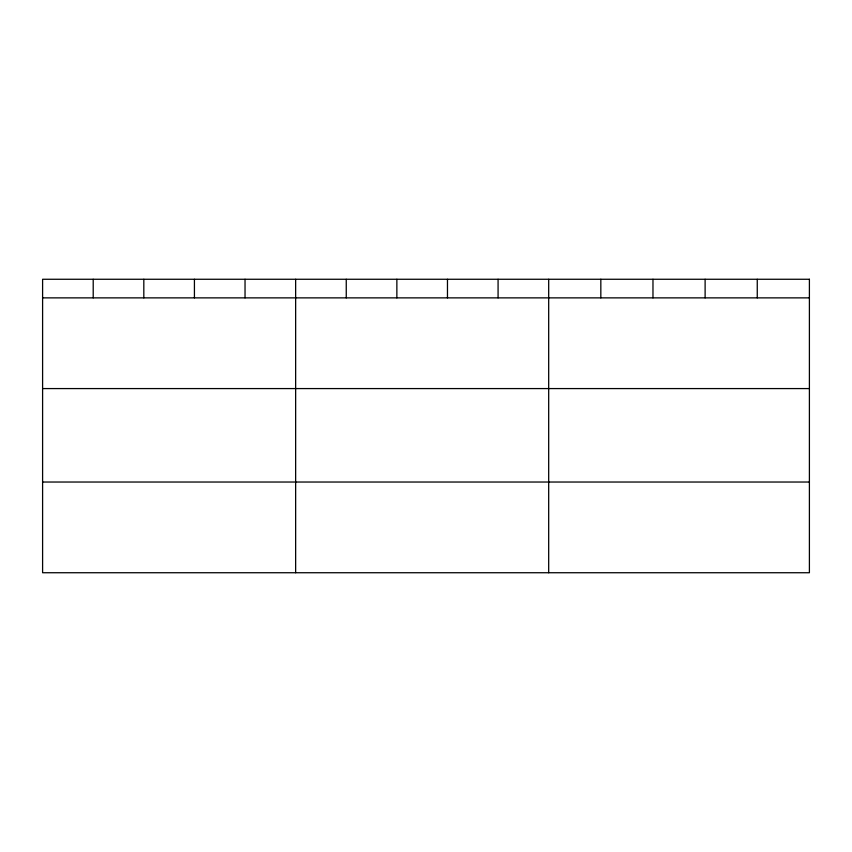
<?xml version="1.0" encoding="UTF-8"?>
<svg xmlns="http://www.w3.org/2000/svg" width="852" height="852" viewBox="0 0 852 852"><rect width="100%" height="100%" fill="white"/><g stroke="black" fill="none" stroke-linecap="round" stroke-linejoin="round"><path stroke-width="1.28" d="M42.6 297.87L809.4 297.87M42.6 388.576L809.4 388.576M42.6 482.03L809.4 482.03M757.258 279.264L757.258 297.87M705.115 279.264L705.115 297.87M652.973 279.264L652.973 297.87M600.83 279.264L600.83 297.87M548.688 279.264L548.688 572.736M498.079 279.264L498.079 297.87M447.47 279.264L447.47 297.87M396.862 279.264L396.862 297.87M346.253 279.264L346.253 297.87M295.644 279.264L295.644 572.736M245.035 279.264L245.035 297.87M194.426 279.264L194.426 297.87M143.818 279.264L143.818 297.87M93.209 279.264L93.209 297.87M809.4 279.264L42.6 279.264L42.6 572.736L809.4 572.736L809.4 279.264"/></g></svg>
